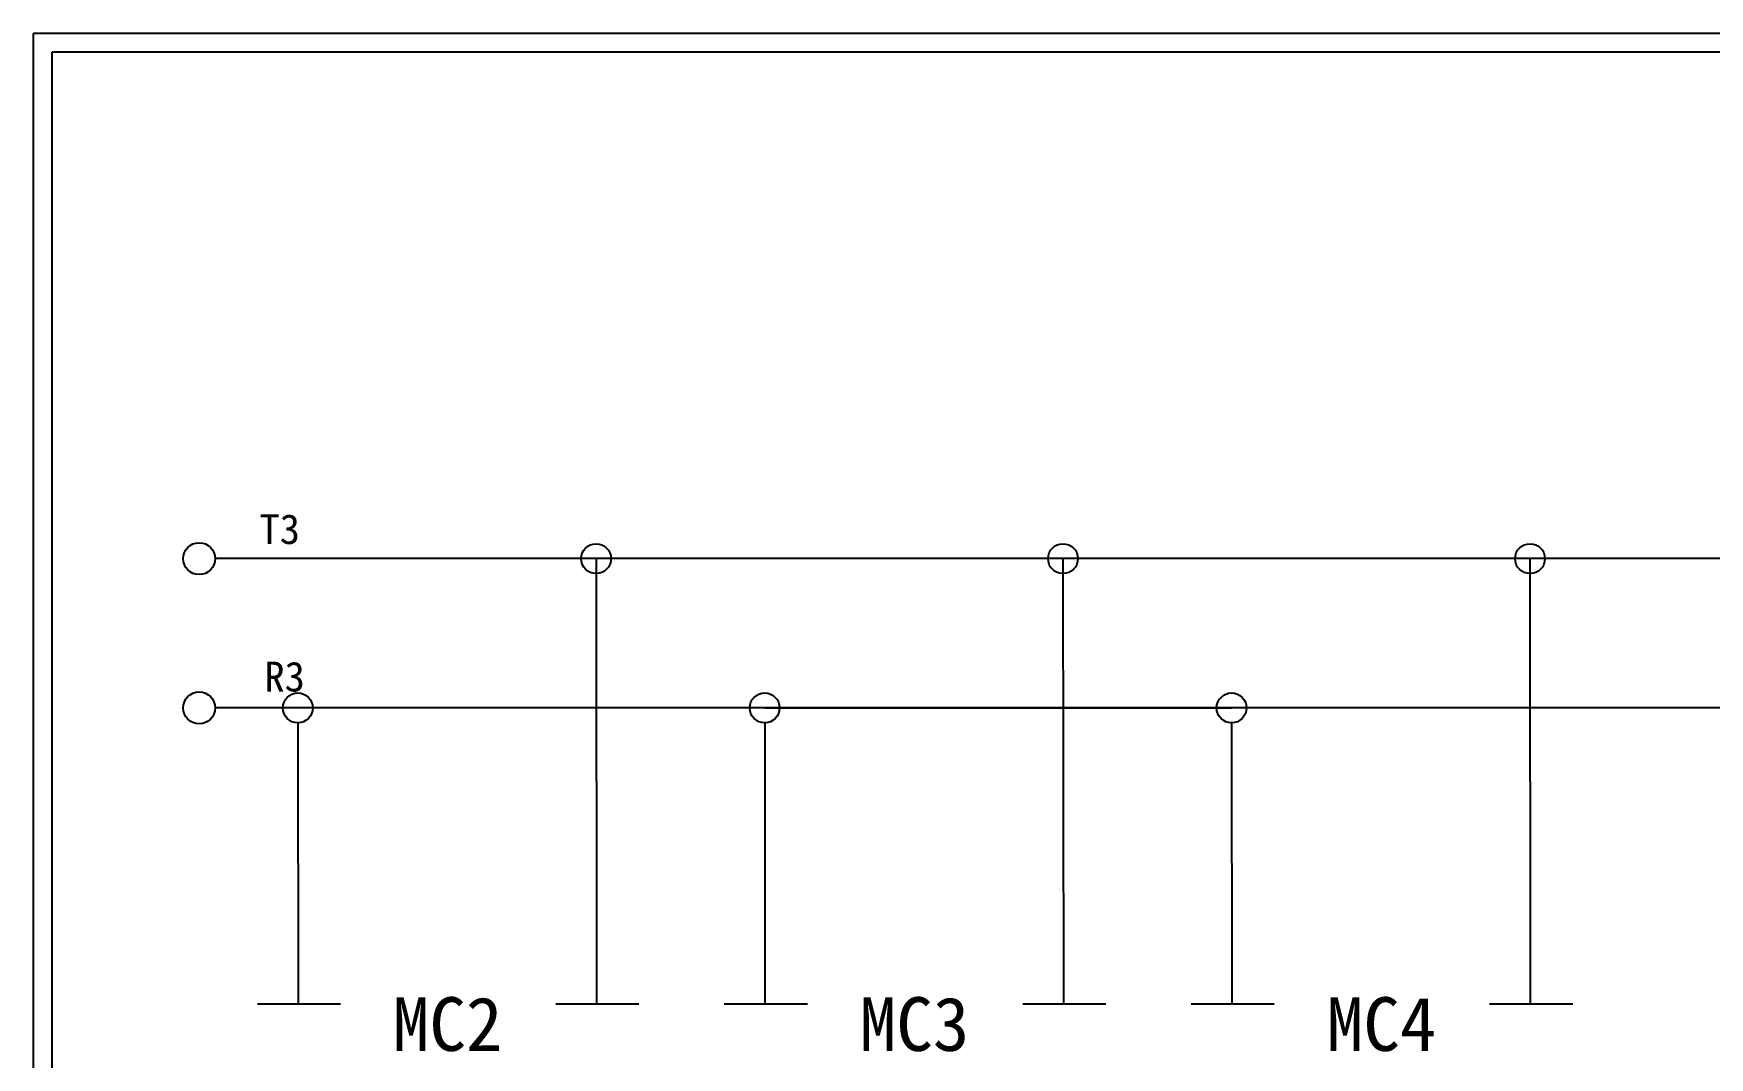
# Model space of a CAD drawing. Extents: x 10 to 297, y 3 to 207.
# Drawn here: x 10 to 122.3, y 138.4 to 207 of the extents above; entities that cross this region are included whole.
import ezdxf

# ---------------------------------------------------------------- set-up
doc = ezdxf.new("R2010")
doc.units = 0
doc.layers.get('0').update_dxf_attribs({"linetype": 'CONTINUOUS'})
doc.layers.add('圖框層', color=7, linetype='CONTINUOUS')
doc.layers.add('標尺寸層', color=3, linetype='CONTINUOUS')
doc.styles.add('STSL', font='kaiu.ttf')

msp = doc.modelspace()

# ---------------------------------------------------------------- linework, layer by layer
for p, q in [((163.94, 171.79), (22.17, 171.79)), ((47.7, 171.79), (47.72, 141.97)), ((78.99, 171.79), (79.02, 141.97)), ((110.28, 171.79), (110.31, 141.97)), ((163.94, 161.79), (22.17, 161.79)), ((27.71, 160.79), (27.73, 141.97)), ((59, 160.79), (59.02, 141.97)), ((90.29, 160.79), (90.31, 141.97))]:
    msp.add_line(p, q)
for centre, radius in [((21.1, 171.79), 1.07), ((110.29, 171.79), 1), ((21.1, 161.79), 1.07), ((90.29, 161.79), 1)]:
    msp.add_circle(centre, radius)
at = {"layer": '圖框層', "color": 7}
for p, q in [((297, 206.97), (10, 206.97)), ((10, 3), (10, 206.97)), ((295.75, 205.72), (11.25, 205.72)), ((11.25, 4.25), (11.25, 205.72))]:
    msp.add_line(p, q, dxfattribs=at)
at = {"layer": '標尺寸層', "color": 7}
for p, q in [((59, 161.79), (90.29, 161.79)), ((25, 141.97), (30.57, 141.97)), ((45, 141.97), (50.57, 141.97)), ((56.29, 141.97), (61.86, 141.97)), ((76.29, 141.97), (81.86, 141.97)), ((87.58, 141.97), (93.15, 141.97)), ((107.58, 141.97), (113.15, 141.97))]:
    msp.add_line(p, q, dxfattribs=at)
for centre in [(47.7, 171.79), (78.99, 171.79), (27.71, 161.79), (59, 161.79)]:
    msp.add_circle(centre, 1, dxfattribs=at)

# ---------------------------------------------------------------- texts
at = {"layer": '圖框層', "color": 4, "style": 'STSL'}
for s, height, p in [('T3', 2, (25.14, 172.77)), ('R3', 2, (25.47, 162.89)), ('MC2', 3.6, (34.08, 138.81)), ('MC3', 3.6, (65.37, 138.81)), ('MC4', 3.6, (96.67, 138.81))]:
    msp.add_text(s, height=height, dxfattribs=at).set_placement(p)

doc.saveas('drawing.dxf')
